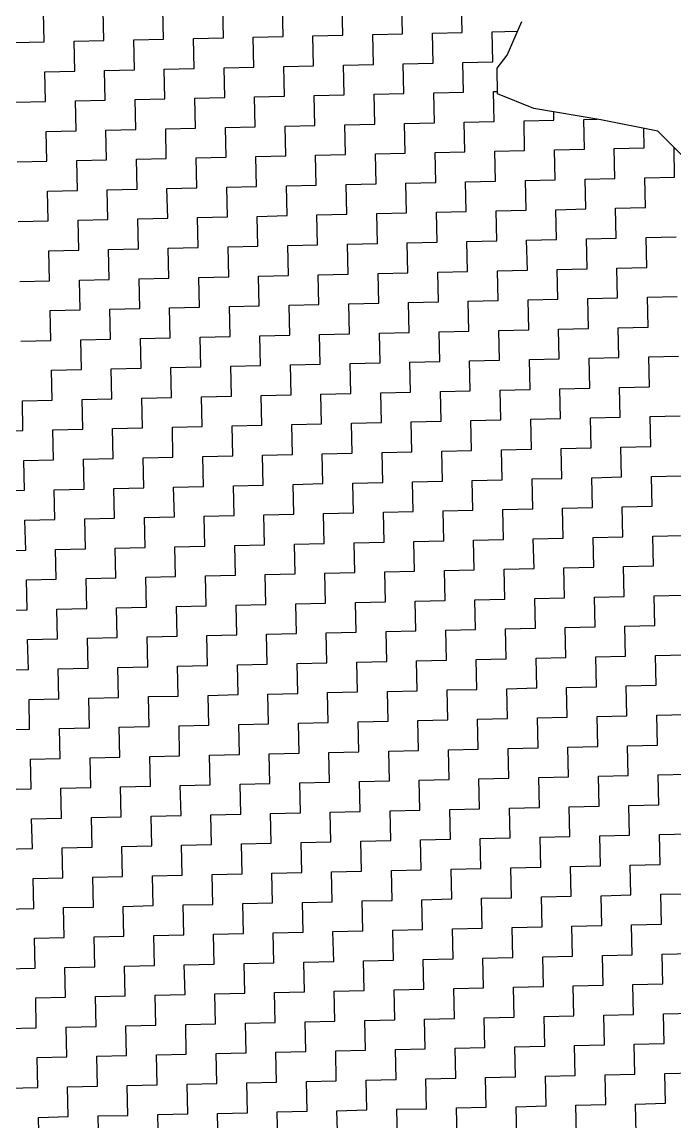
# Model space of a CAD drawing. Header units: metres. Extents: x 281463 to 283423, y 2096851 to 2099007.
# Drawn here: x 282936.4 to 283070.5, y 2098284.1 to 2098510 of the extents above; entities that cross this region are included whole.
import ezdxf

# ---------------------------------------------------------------- set-up
doc = ezdxf.new("R2010")
doc.units = ezdxf.units.M
doc.layers.add('POLY_HATCH', color=12, linetype='Continuous')

msp = doc.modelspace()

# ---------------------------------------------------------------- linework, layer by layer
at = {"layer": 'POLY_HATCH', "linetype": 'Continuous'}
for p, q in [((283026.78, 2098507.84), (283026.64, 2098513.97)), ((282940.92, 2098505.92), (282940.79, 2098512.05)), ((282953.19, 2098506.19), (282953.05, 2098512.33)), ((282965.45, 2098506.47), (282965.32, 2098512.6)), ((282977.72, 2098506.74), (282977.58, 2098512.88)), ((282989.98, 2098507.02), (282989.85, 2098513.15)), ((283002.25, 2098507.29), (283002.11, 2098513.42)), ((283014.51, 2098507.56), (283014.38, 2098513.7)), ((282996.12, 2098507.15), (283002.25, 2098507.29)), ((282996.25, 2098501.02), (282996.12, 2098507.15)), ((283008.38, 2098507.43), (283014.51, 2098507.56)), ((283008.52, 2098501.3), (283008.38, 2098507.43)), ((283020.65, 2098507.7), (283026.78, 2098507.84)), ((283020.78, 2098501.57), (283020.65, 2098507.7)), ((283032.91, 2098507.98), (283038.1, 2098508.09)), ((283033.05, 2098501.84), (283032.91, 2098507.98)), ((282934.79, 2098505.78), (282940.92, 2098505.92)), ((282947.06, 2098506.06), (282953.19, 2098506.19)), ((282947.19, 2098499.93), (282947.06, 2098506.06)), ((282959.32, 2098506.33), (282965.45, 2098506.47)), ((282959.46, 2098500.2), (282959.32, 2098506.33)), ((282971.59, 2098506.61), (282977.72, 2098506.74)), ((282971.72, 2098500.47), (282971.59, 2098506.61)), ((282983.85, 2098506.88), (282989.98, 2098507.02)), ((282983.99, 2098500.75), (282983.85, 2098506.88)), ((282965.59, 2098500.34), (282971.72, 2098500.47)), ((282965.73, 2098494.2), (282965.59, 2098500.34)), ((282977.86, 2098500.61), (282983.99, 2098500.75)), ((282977.99, 2098494.48), (282977.86, 2098500.61)), ((282990.12, 2098500.88), (282996.25, 2098501.02)), ((282990.26, 2098494.75), (282990.12, 2098500.88)), ((283002.39, 2098501.16), (283008.52, 2098501.3)), ((283002.52, 2098495.03), (283002.39, 2098501.16)), ((283014.65, 2098501.43), (283020.78, 2098501.57)), ((283014.79, 2098495.3), (283014.65, 2098501.43)), ((283026.92, 2098501.71), (283033.05, 2098501.84)), ((283027.05, 2098495.57), (283026.92, 2098501.71)), ((282941.06, 2098499.79), (282947.19, 2098499.93)), ((282941.2, 2098493.66), (282941.06, 2098499.79)), ((282953.33, 2098500.06), (282959.46, 2098500.2)), ((282953.46, 2098493.93), (282953.33, 2098500.06)), ((282935.07, 2098493.52), (282941.2, 2098493.66)), ((282947.33, 2098493.79), (282953.46, 2098493.93)), ((282947.47, 2098487.66), (282947.33, 2098493.79)), ((282959.6, 2098494.07), (282965.73, 2098494.2)), ((282959.73, 2098487.93), (282959.6, 2098494.07)), ((282971.86, 2098494.34), (282977.99, 2098494.48)), ((282972, 2098488.21), (282971.86, 2098494.34)), ((282984.13, 2098494.61), (282990.26, 2098494.75)), ((282984.26, 2098488.48), (282984.13, 2098494.61)), ((282996.39, 2098494.89), (283002.52, 2098495.03)), ((282996.53, 2098488.76), (282996.39, 2098494.89)), ((283008.66, 2098495.16), (283014.79, 2098495.3)), ((283008.79, 2098489.03), (283008.66, 2098495.16)), ((283020.92, 2098495.44), (283027.05, 2098495.57)), ((283021.06, 2098489.3), (283020.92, 2098495.44)), ((283033.19, 2098495.71), (283034.03, 2098495.73)), ((283033.32, 2098489.58), (283033.19, 2098495.71)), ((283045.59, 2098489.85), (283045.55, 2098491.56)), ((283002.66, 2098488.89), (283008.79, 2098489.03)), ((283014.93, 2098489.17), (283021.06, 2098489.3)), ((283015.06, 2098483.03), (283014.93, 2098489.17)), ((283027.19, 2098489.44), (283033.32, 2098489.58)), ((283027.33, 2098483.31), (283027.19, 2098489.44)), ((283039.46, 2098489.72), (283045.59, 2098489.85)), ((283039.59, 2098483.58), (283039.46, 2098489.72)), ((283051.72, 2098489.99), (283054.48, 2098490.05)), ((283051.86, 2098483.86), (283051.72, 2098489.99)), ((282941.34, 2098487.52), (282947.47, 2098487.66)), ((282941.47, 2098481.39), (282941.34, 2098487.52)), ((282953.6, 2098487.8), (282959.73, 2098487.93)), ((282953.74, 2098481.66), (282953.6, 2098487.8)), ((282965.87, 2098488.07), (282972, 2098488.21)), ((282966, 2098481.94), (282965.87, 2098488.07)), ((282978.13, 2098488.35), (282984.26, 2098488.48)), ((282978.27, 2098482.21), (282978.13, 2098488.35)), ((282990.4, 2098488.62), (282996.53, 2098488.76)), ((282990.53, 2098482.49), (282990.4, 2098488.62)), ((283002.8, 2098482.76), (283002.66, 2098488.89)), ((283064.12, 2098484.13), (283064.03, 2098488.13)), ((282972.14, 2098482.08), (282978.27, 2098482.21)), ((282984.4, 2098482.35), (282990.53, 2098482.49)), ((282984.54, 2098476.22), (282984.4, 2098482.35)), ((282996.67, 2098482.62), (283002.8, 2098482.76)), ((282996.8, 2098476.49), (282996.67, 2098482.62)), ((283008.93, 2098482.9), (283015.06, 2098483.03)), ((283009.07, 2098476.77), (283008.93, 2098482.9)), ((283021.2, 2098483.17), (283027.33, 2098483.31)), ((283021.33, 2098477.04), (283021.2, 2098483.17)), ((283033.46, 2098483.45), (283039.59, 2098483.58)), ((283033.6, 2098477.31), (283033.46, 2098483.45)), ((283045.73, 2098483.72), (283051.86, 2098483.86)), ((283045.86, 2098477.59), (283045.73, 2098483.72)), ((283057.99, 2098483.99), (283064.12, 2098484.13)), ((283058.13, 2098477.86), (283057.99, 2098483.99)), ((283070.39, 2098478.14), (283070.26, 2098484.21)), ((282935.34, 2098481.25), (282941.47, 2098481.39)), ((282947.61, 2098481.53), (282953.74, 2098481.66)), ((282947.74, 2098475.39), (282947.61, 2098481.53)), ((282959.87, 2098481.8), (282966, 2098481.94)), ((282960.01, 2098475.67), (282959.87, 2098481.8)), ((282972.27, 2098475.94), (282972.14, 2098482.08)), ((283052, 2098477.72), (283058.13, 2098477.86)), ((283052.13, 2098471.59), (283052, 2098477.72)), ((283064.26, 2098478), (283070.39, 2098478.14)), ((283064.4, 2098471.87), (283064.26, 2098478)), ((282953.87, 2098475.53), (282960.01, 2098475.67)), ((282954.01, 2098469.4), (282953.87, 2098475.53)), ((282966.14, 2098475.81), (282972.27, 2098475.94)), ((282966.28, 2098469.67), (282966.14, 2098475.81)), ((282978.4, 2098476.08), (282984.54, 2098476.22)), ((282978.54, 2098469.95), (282978.4, 2098476.08)), ((282990.67, 2098476.35), (282996.8, 2098476.49)), ((282990.81, 2098470.22), (282990.67, 2098476.35)), ((283002.93, 2098476.63), (283009.07, 2098476.77)), ((283003.07, 2098470.5), (283002.93, 2098476.63)), ((283015.2, 2098476.9), (283021.33, 2098477.04)), ((283015.34, 2098470.77), (283015.2, 2098476.9)), ((283027.47, 2098477.18), (283033.6, 2098477.31)), ((283027.6, 2098471.04), (283027.47, 2098477.18)), ((283039.73, 2098477.45), (283045.86, 2098477.59)), ((283039.87, 2098471.32), (283039.73, 2098477.45)), ((282941.61, 2098475.26), (282947.74, 2098475.39)), ((282941.75, 2098469.13), (282941.61, 2098475.26)), ((283021.47, 2098470.91), (283027.6, 2098471.04)), ((283021.61, 2098464.77), (283021.47, 2098470.91)), ((283033.73, 2098471.18), (283039.87, 2098471.32)), ((283033.87, 2098465.05), (283033.73, 2098471.18)), ((283046, 2098471.45), (283052.13, 2098471.59)), ((283046.14, 2098465.32), (283046, 2098471.45)), ((283058.26, 2098471.73), (283064.4, 2098471.87)), ((283058.4, 2098465.6), (283058.26, 2098471.73)), ((282935.61, 2098468.99), (282941.75, 2098469.13)), ((282947.88, 2098469.26), (282954.01, 2098469.4)), ((282948.02, 2098463.13), (282947.88, 2098469.26)), ((282960.14, 2098469.54), (282966.28, 2098469.67)), ((282960.28, 2098463.4), (282960.14, 2098469.54)), ((282972.41, 2098469.81), (282978.54, 2098469.95)), ((282972.55, 2098463.68), (282972.41, 2098469.81)), ((282984.67, 2098470.08), (282990.81, 2098470.22)), ((282984.81, 2098463.95), (282984.67, 2098470.08)), ((282996.94, 2098470.36), (283003.07, 2098470.5)), ((282997.08, 2098464.23), (282996.94, 2098470.36)), ((283009.2, 2098470.63), (283015.34, 2098470.77)), ((283009.34, 2098464.5), (283009.2, 2098470.63)), ((282990.94, 2098464.09), (282997.08, 2098464.23)), ((283003.21, 2098464.36), (283009.34, 2098464.5)), ((283003.35, 2098458.23), (283003.21, 2098464.36)), ((283015.47, 2098464.64), (283021.61, 2098464.77)), ((283015.61, 2098458.5), (283015.47, 2098464.64)), ((283027.74, 2098464.91), (283033.87, 2098465.05)), ((283027.88, 2098458.78), (283027.74, 2098464.91)), ((283040, 2098465.19), (283046.14, 2098465.32)), ((283040.14, 2098459.05), (283040, 2098465.19)), ((283052.27, 2098465.46), (283058.4, 2098465.6)), ((283052.41, 2098459.33), (283052.27, 2098465.46)), ((283064.53, 2098465.73), (283070.67, 2098465.87)), ((283064.67, 2098459.6), (283064.53, 2098465.73)), ((282941.88, 2098462.99), (282948.02, 2098463.13)), ((282942.02, 2098456.86), (282941.88, 2098462.99)), ((282954.15, 2098463.27), (282960.28, 2098463.4)), ((282954.29, 2098457.13), (282954.15, 2098463.27)), ((282966.41, 2098463.54), (282972.55, 2098463.68)), ((282966.55, 2098457.41), (282966.41, 2098463.54)), ((282978.68, 2098463.81), (282984.81, 2098463.95)), ((282978.82, 2098457.68), (282978.68, 2098463.81)), ((282991.08, 2098457.96), (282990.94, 2098464.09)), ((283058.54, 2098459.46), (283064.67, 2098459.6)), ((282960.42, 2098457.27), (282966.55, 2098457.41)), ((282972.68, 2098457.55), (282978.82, 2098457.68)), ((282972.82, 2098451.41), (282972.68, 2098457.55)), ((282984.95, 2098457.82), (282991.08, 2098457.96)), ((282985.09, 2098451.69), (282984.95, 2098457.82)), ((282997.21, 2098458.09), (283003.35, 2098458.23)), ((282997.35, 2098451.96), (282997.21, 2098458.09)), ((283009.48, 2098458.37), (283015.61, 2098458.5)), ((283009.62, 2098452.24), (283009.48, 2098458.37)), ((283021.74, 2098458.64), (283027.88, 2098458.78)), ((283021.88, 2098452.51), (283021.74, 2098458.64)), ((283034.01, 2098458.92), (283040.14, 2098459.05)), ((283034.15, 2098452.78), (283034.01, 2098458.92)), ((283046.27, 2098459.19), (283052.41, 2098459.33)), ((283046.41, 2098453.06), (283046.27, 2098459.19)), ((283058.68, 2098453.33), (283058.54, 2098459.46)), ((282935.89, 2098456.72), (282942.02, 2098456.86)), ((282948.15, 2098457), (282954.29, 2098457.13)), ((282948.29, 2098450.86), (282948.15, 2098457)), ((282960.56, 2098451.14), (282960.42, 2098457.27)), ((283040.28, 2098452.92), (283046.41, 2098453.06)), ((283040.42, 2098446.79), (283040.28, 2098452.92)), ((283052.54, 2098453.19), (283058.68, 2098453.33)), ((283052.68, 2098447.06), (283052.54, 2098453.19)), ((283064.81, 2098453.47), (283070.94, 2098453.61)), ((283064.95, 2098447.34), (283064.81, 2098453.47)), ((282942.16, 2098450.73), (282948.29, 2098450.86)), ((282942.29, 2098444.6), (282942.16, 2098450.73)), ((282954.42, 2098451), (282960.56, 2098451.14)), ((282954.56, 2098444.87), (282954.42, 2098451)), ((282966.69, 2098451.28), (282972.82, 2098451.41)), ((282966.82, 2098445.14), (282966.69, 2098451.28)), ((282978.95, 2098451.55), (282985.09, 2098451.69)), ((282979.09, 2098445.42), (282978.95, 2098451.55)), ((282991.22, 2098451.82), (282997.35, 2098451.96)), ((282991.35, 2098445.69), (282991.22, 2098451.82)), ((283003.48, 2098452.1), (283009.62, 2098452.24)), ((283003.62, 2098445.97), (283003.48, 2098452.1)), ((283015.75, 2098452.37), (283021.88, 2098452.51)), ((283015.89, 2098446.24), (283015.75, 2098452.37)), ((283028.01, 2098452.65), (283034.15, 2098452.78)), ((283028.15, 2098446.51), (283028.01, 2098452.65)), ((283009.75, 2098446.1), (283015.89, 2098446.24)), ((283009.89, 2098439.97), (283009.75, 2098446.1)), ((283022.02, 2098446.38), (283028.15, 2098446.51)), ((283022.15, 2098440.24), (283022.02, 2098446.38)), ((283034.28, 2098446.65), (283040.42, 2098446.79)), ((283034.42, 2098440.52), (283034.28, 2098446.65)), ((283046.55, 2098446.92), (283052.68, 2098447.06)), ((283046.68, 2098440.79), (283046.55, 2098446.92)), ((283058.81, 2098447.2), (283064.95, 2098447.34)), ((283058.95, 2098441.07), (283058.81, 2098447.2)), ((282936.16, 2098444.46), (282942.29, 2098444.6)), ((282948.43, 2098444.73), (282954.56, 2098444.87)), ((282948.56, 2098438.6), (282948.43, 2098444.73)), ((282960.69, 2098445.01), (282966.82, 2098445.14)), ((282960.83, 2098438.87), (282960.69, 2098445.01)), ((282972.96, 2098445.28), (282979.09, 2098445.42)), ((282973.09, 2098439.15), (282972.96, 2098445.28)), ((282985.22, 2098445.55), (282991.35, 2098445.69)), ((282985.36, 2098439.42), (282985.22, 2098445.55)), ((282997.49, 2098445.83), (283003.62, 2098445.97)), ((282997.62, 2098439.7), (282997.49, 2098445.83)), ((282979.23, 2098439.28), (282985.36, 2098439.42)), ((282979.36, 2098433.15), (282979.23, 2098439.28)), ((282991.49, 2098439.56), (282997.62, 2098439.7)), ((282991.63, 2098433.43), (282991.49, 2098439.56)), ((283003.76, 2098439.83), (283009.89, 2098439.97)), ((283003.89, 2098433.7), (283003.76, 2098439.83)), ((283016.02, 2098440.11), (283022.15, 2098440.24)), ((283016.16, 2098433.97), (283016.02, 2098440.11)), ((283028.29, 2098440.38), (283034.42, 2098440.52)), ((283028.42, 2098434.25), (283028.29, 2098440.38)), ((283040.55, 2098440.66), (283046.68, 2098440.79)), ((283040.69, 2098434.52), (283040.55, 2098440.66)), ((283052.82, 2098440.93), (283058.95, 2098441.07)), ((283052.95, 2098434.8), (283052.82, 2098440.93)), ((283065.08, 2098441.2), (283071.21, 2098441.34)), ((283065.22, 2098435.07), (283065.08, 2098441.2)), ((282942.43, 2098438.46), (282948.56, 2098438.6)), ((282942.57, 2098432.33), (282942.43, 2098438.46)), ((282954.7, 2098438.74), (282960.83, 2098438.87)), ((282954.83, 2098432.6), (282954.7, 2098438.74)), ((282966.96, 2098439.01), (282973.09, 2098439.15)), ((282967.1, 2098432.88), (282966.96, 2098439.01)), ((283046.82, 2098434.66), (283052.95, 2098434.8)), ((283059.09, 2098434.93), (283065.22, 2098435.07)), ((283059.22, 2098428.8), (283059.09, 2098434.93)), ((282948.7, 2098432.47), (282954.83, 2098432.6)), ((282960.97, 2098432.74), (282967.1, 2098432.88)), ((282961.1, 2098426.61), (282960.97, 2098432.74)), ((282973.23, 2098433.02), (282979.36, 2098433.15)), ((282973.37, 2098426.88), (282973.23, 2098433.02)), ((282985.5, 2098433.29), (282991.63, 2098433.43)), ((282985.63, 2098427.16), (282985.5, 2098433.29)), ((282997.76, 2098433.56), (283003.89, 2098433.7)), ((282997.9, 2098427.43), (282997.76, 2098433.56)), ((283010.03, 2098433.84), (283016.16, 2098433.97)), ((283010.16, 2098427.7), (283010.03, 2098433.84)), ((283022.29, 2098434.11), (283028.42, 2098434.25)), ((283022.43, 2098427.98), (283022.29, 2098434.11)), ((283034.56, 2098434.39), (283040.69, 2098434.52)), ((283034.69, 2098428.25), (283034.56, 2098434.39)), ((283046.96, 2098428.53), (283046.82, 2098434.66)), ((282936.44, 2098432.19), (282942.57, 2098432.33)), ((282936.57, 2098426.06), (282936.44, 2098432.19)), ((282948.84, 2098426.33), (282948.7, 2098432.47)), ((283016.3, 2098427.84), (283022.43, 2098427.98)), ((283028.56, 2098428.12), (283034.69, 2098428.25)), ((283028.7, 2098421.98), (283028.56, 2098428.12)), ((283040.83, 2098428.39), (283046.96, 2098428.53)), ((283040.96, 2098422.26), (283040.83, 2098428.39)), ((283053.09, 2098428.66), (283059.22, 2098428.8)), ((283053.23, 2098422.53), (283053.09, 2098428.66)), ((283065.36, 2098428.94), (283071.49, 2098429.08)), ((283065.49, 2098422.81), (283065.36, 2098428.94)), ((282930.44, 2098425.92), (282936.57, 2098426.06)), ((282942.71, 2098426.2), (282948.84, 2098426.33)), ((282942.84, 2098420.07), (282942.71, 2098426.2)), ((282954.97, 2098426.47), (282961.1, 2098426.61)), ((282955.11, 2098420.34), (282954.97, 2098426.47)), ((282967.24, 2098426.75), (282973.37, 2098426.88)), ((282967.37, 2098420.61), (282967.24, 2098426.75)), ((282979.5, 2098427.02), (282985.63, 2098427.16)), ((282979.64, 2098420.89), (282979.5, 2098427.02)), ((282991.77, 2098427.29), (282997.9, 2098427.43)), ((282991.9, 2098421.16), (282991.77, 2098427.29)), ((283004.03, 2098427.57), (283010.16, 2098427.7)), ((283004.17, 2098421.44), (283004.03, 2098427.57)), ((283016.43, 2098421.71), (283016.3, 2098427.84)), ((282998.04, 2098421.3), (283004.17, 2098421.44)), ((282998.17, 2098415.17), (282998.04, 2098421.3)), ((283010.3, 2098421.57), (283016.43, 2098421.71)), ((283010.44, 2098415.44), (283010.3, 2098421.57)), ((283022.57, 2098421.85), (283028.7, 2098421.98)), ((283022.7, 2098415.71), (283022.57, 2098421.85)), ((283034.83, 2098422.12), (283040.96, 2098422.26)), ((283034.97, 2098415.99), (283034.83, 2098422.12)), ((283047.1, 2098422.39), (283053.23, 2098422.53)), ((283047.23, 2098416.26), (283047.1, 2098422.39)), ((283059.36, 2098422.67), (283065.49, 2098422.81)), ((283059.5, 2098416.54), (283059.36, 2098422.67)), ((282936.71, 2098419.93), (282942.84, 2098420.07)), ((282936.85, 2098413.8), (282936.71, 2098419.93)), ((282948.98, 2098420.2), (282955.11, 2098420.34)), ((282949.11, 2098414.07), (282948.98, 2098420.2)), ((282961.24, 2098420.48), (282967.37, 2098420.61)), ((282961.38, 2098414.34), (282961.24, 2098420.48)), ((282973.51, 2098420.75), (282979.64, 2098420.89)), ((282973.64, 2098414.62), (282973.51, 2098420.75)), ((282985.77, 2098421.02), (282991.9, 2098421.16)), ((282985.91, 2098414.89), (282985.77, 2098421.02)), ((283065.63, 2098416.67), (283071.76, 2098416.81)), ((283065.77, 2098410.54), (283065.63, 2098416.67)), ((282967.51, 2098414.48), (282973.64, 2098414.62)), ((282967.65, 2098408.35), (282967.51, 2098414.48)), ((282979.78, 2098414.75), (282985.91, 2098414.89)), ((282979.91, 2098408.62), (282979.78, 2098414.75)), ((282992.04, 2098415.03), (282998.17, 2098415.17)), ((282992.18, 2098408.9), (282992.04, 2098415.03)), ((283004.31, 2098415.3), (283010.44, 2098415.44)), ((283004.44, 2098409.17), (283004.31, 2098415.3)), ((283016.57, 2098415.58), (283022.7, 2098415.71)), ((283016.71, 2098409.44), (283016.57, 2098415.58)), ((283028.84, 2098415.85), (283034.97, 2098415.99)), ((283028.97, 2098409.72), (283028.84, 2098415.85)), ((283041.1, 2098416.13), (283047.23, 2098416.26)), ((283041.24, 2098409.99), (283041.1, 2098416.13)), ((283053.37, 2098416.4), (283059.5, 2098416.54)), ((283053.5, 2098410.27), (283053.37, 2098416.4)), ((282930.71, 2098413.66), (282936.85, 2098413.8)), ((282942.98, 2098413.93), (282949.11, 2098414.07)), ((282943.12, 2098407.8), (282942.98, 2098413.93)), ((282955.24, 2098414.21), (282961.38, 2098414.34)), ((282955.38, 2098408.07), (282955.24, 2098414.21)), ((283035.1, 2098409.86), (283041.24, 2098409.99)), ((283047.37, 2098410.13), (283053.5, 2098410.27)), ((283047.51, 2098404), (283047.37, 2098410.13)), ((283059.64, 2098410.4), (283065.77, 2098410.54)), ((283059.77, 2098404.27), (283059.64, 2098410.4)), ((282936.98, 2098407.66), (282943.12, 2098407.8)), ((282937.12, 2098401.53), (282936.98, 2098407.66)), ((282949.25, 2098407.94), (282955.38, 2098408.07)), ((282949.39, 2098401.8), (282949.25, 2098407.94)), ((282961.51, 2098408.21), (282967.65, 2098408.35)), ((282961.65, 2098402.08), (282961.51, 2098408.21)), ((282973.78, 2098408.49), (282979.91, 2098408.62)), ((282973.92, 2098402.35), (282973.78, 2098408.49)), ((282986.04, 2098408.76), (282992.18, 2098408.9)), ((282986.18, 2098402.63), (282986.04, 2098408.76)), ((282998.31, 2098409.03), (283004.44, 2098409.17)), ((282998.45, 2098402.9), (282998.31, 2098409.03)), ((283010.57, 2098409.31), (283016.71, 2098409.44)), ((283010.71, 2098403.17), (283010.57, 2098409.31)), ((283022.84, 2098409.58), (283028.97, 2098409.72)), ((283022.98, 2098403.45), (283022.84, 2098409.58)), ((283035.24, 2098403.72), (283035.1, 2098409.86)), ((283004.58, 2098403.04), (283010.71, 2098403.17)), ((283016.84, 2098403.31), (283022.98, 2098403.45)), ((283016.98, 2098397.18), (283016.84, 2098403.31)), ((283029.11, 2098403.59), (283035.24, 2098403.72)), ((283029.25, 2098397.45), (283029.11, 2098403.59)), ((283041.37, 2098403.86), (283047.51, 2098404)), ((283041.51, 2098397.73), (283041.37, 2098403.86)), ((283053.64, 2098404.13), (283059.77, 2098404.27)), ((283053.78, 2098398), (283053.64, 2098404.13)), ((283065.9, 2098404.41), (283072.04, 2098404.55)), ((283066.04, 2098398.28), (283065.9, 2098404.41)), ((282930.99, 2098401.39), (282937.12, 2098401.53)), ((282943.25, 2098401.67), (282949.39, 2098401.8)), ((282943.39, 2098395.53), (282943.25, 2098401.67)), ((282955.52, 2098401.94), (282961.65, 2098402.08)), ((282955.66, 2098395.81), (282955.52, 2098401.94)), ((282967.78, 2098402.22), (282973.92, 2098402.35)), ((282967.92, 2098396.08), (282967.78, 2098402.22)), ((282980.05, 2098402.49), (282986.18, 2098402.63)), ((282980.19, 2098396.36), (282980.05, 2098402.49)), ((282992.31, 2098402.76), (282998.45, 2098402.9)), ((282992.45, 2098396.63), (282992.31, 2098402.76)), ((283004.72, 2098396.91), (283004.58, 2098403.04)), ((282974.05, 2098396.22), (282980.19, 2098396.36)), ((282986.32, 2098396.49), (282992.45, 2098396.63)), ((282986.46, 2098390.36), (282986.32, 2098396.49)), ((282998.58, 2098396.77), (283004.72, 2098396.91)), ((282998.72, 2098390.64), (282998.58, 2098396.77)), ((283010.85, 2098397.04), (283016.98, 2098397.18)), ((283010.99, 2098390.91), (283010.85, 2098397.04)), ((283023.11, 2098397.32), (283029.25, 2098397.45)), ((283023.25, 2098391.18), (283023.11, 2098397.32)), ((283035.38, 2098397.59), (283041.51, 2098397.73)), ((283035.52, 2098391.46), (283035.38, 2098397.59)), ((283047.64, 2098397.86), (283053.78, 2098398)), ((283047.78, 2098391.73), (283047.64, 2098397.86)), ((283059.91, 2098398.14), (283066.04, 2098398.28)), ((283060.05, 2098392.01), (283059.91, 2098398.14)), ((282937.26, 2098395.4), (282943.39, 2098395.53)), ((282937.4, 2098389.27), (282937.26, 2098395.4)), ((282949.52, 2098395.67), (282955.66, 2098395.81)), ((282949.66, 2098389.54), (282949.52, 2098395.67)), ((282961.79, 2098395.95), (282967.92, 2098396.08)), ((282961.93, 2098389.81), (282961.79, 2098395.95)), ((282974.19, 2098390.09), (282974.05, 2098396.22)), ((283053.91, 2098391.87), (283060.05, 2098392.01)), ((283054.05, 2098385.74), (283053.91, 2098391.87)), ((283066.18, 2098392.14), (283072.31, 2098392.28)), ((283066.32, 2098386.01), (283066.18, 2098392.14)), ((282955.79, 2098389.68), (282961.93, 2098389.81)), ((282955.93, 2098383.54), (282955.79, 2098389.68)), ((282968.06, 2098389.95), (282974.19, 2098390.09)), ((282968.2, 2098383.82), (282968.06, 2098389.95)), ((282980.32, 2098390.22), (282986.46, 2098390.36)), ((282980.46, 2098384.09), (282980.32, 2098390.22)), ((282992.59, 2098390.5), (282998.72, 2098390.64)), ((282992.73, 2098384.37), (282992.59, 2098390.5)), ((283004.85, 2098390.77), (283010.99, 2098390.91)), ((283004.99, 2098384.64), (283004.85, 2098390.77)), ((283017.12, 2098391.05), (283023.25, 2098391.18)), ((283017.26, 2098384.91), (283017.12, 2098391.05)), ((283029.38, 2098391.32), (283035.52, 2098391.46)), ((283029.52, 2098385.19), (283029.38, 2098391.32)), ((283041.65, 2098391.59), (283047.78, 2098391.73)), ((283041.79, 2098385.46), (283041.65, 2098391.59)), ((282931.26, 2098389.13), (282937.4, 2098389.27)), ((282943.53, 2098389.4), (282949.66, 2098389.54)), ((282943.67, 2098383.27), (282943.53, 2098389.4)), ((283023.39, 2098385.05), (283029.52, 2098385.19)), ((283023.53, 2098378.92), (283023.39, 2098385.05)), ((283035.65, 2098385.33), (283041.79, 2098385.46)), ((283035.79, 2098379.19), (283035.65, 2098385.33)), ((283047.92, 2098385.6), (283054.05, 2098385.74)), ((283048.06, 2098379.47), (283047.92, 2098385.6)), ((283060.18, 2098385.87), (283066.32, 2098386.01)), ((283060.32, 2098379.74), (283060.18, 2098385.87)), ((282937.53, 2098383.13), (282943.67, 2098383.27)), ((282937.67, 2098377), (282937.53, 2098383.13)), ((282949.8, 2098383.41), (282955.93, 2098383.54)), ((282949.93, 2098377.27), (282949.8, 2098383.41)), ((282962.06, 2098383.68), (282968.2, 2098383.82)), ((282962.2, 2098377.55), (282962.06, 2098383.68)), ((282974.33, 2098383.96), (282980.46, 2098384.09)), ((282974.46, 2098377.82), (282974.33, 2098383.96)), ((282986.59, 2098384.23), (282992.73, 2098384.37)), ((282986.73, 2098378.1), (282986.59, 2098384.23)), ((282998.86, 2098384.5), (283004.99, 2098384.64)), ((282998.99, 2098378.37), (282998.86, 2098384.5)), ((283011.12, 2098384.78), (283017.26, 2098384.91)), ((283011.26, 2098378.64), (283011.12, 2098384.78)), ((282992.86, 2098378.23), (282998.99, 2098378.37)), ((283005.13, 2098378.51), (283011.26, 2098378.64)), ((283005.26, 2098372.38), (283005.13, 2098378.51)), ((283017.39, 2098378.78), (283023.53, 2098378.92)), ((283017.53, 2098372.65), (283017.39, 2098378.78)), ((283029.66, 2098379.06), (283035.79, 2098379.19)), ((283029.79, 2098372.92), (283029.66, 2098379.06)), ((283041.92, 2098379.33), (283048.06, 2098379.47)), ((283042.06, 2098373.2), (283041.92, 2098379.33)), ((283054.19, 2098379.6), (283060.32, 2098379.74)), ((283054.32, 2098373.47), (283054.19, 2098379.6)), ((283066.45, 2098379.88), (283072.59, 2098380.02)), ((283066.59, 2098373.75), (283066.45, 2098379.88)), ((282931.54, 2098376.86), (282937.67, 2098377)), ((282943.8, 2098377.14), (282949.93, 2098377.27)), ((282943.94, 2098371), (282943.8, 2098377.14)), ((282956.07, 2098377.41), (282962.2, 2098377.55)), ((282956.2, 2098371.28), (282956.07, 2098377.41)), ((282968.33, 2098377.69), (282974.46, 2098377.82)), ((282968.47, 2098371.55), (282968.33, 2098377.69)), ((282980.6, 2098377.96), (282986.73, 2098378.1)), ((282980.73, 2098371.83), (282980.6, 2098377.96)), ((282993, 2098372.1), (282992.86, 2098378.23)), ((283060.46, 2098373.61), (283066.59, 2098373.75)), ((282962.34, 2098371.42), (282968.47, 2098371.55)), ((282974.6, 2098371.69), (282980.73, 2098371.83)), ((282974.74, 2098365.56), (282974.6, 2098371.69)), ((282986.87, 2098371.96), (282993, 2098372.1)), ((282987, 2098365.83), (282986.87, 2098371.96)), ((282999.13, 2098372.24), (283005.26, 2098372.38)), ((282999.27, 2098366.11), (282999.13, 2098372.24)), ((283011.4, 2098372.51), (283017.53, 2098372.65)), ((283011.53, 2098366.38), (283011.4, 2098372.51)), ((283023.66, 2098372.79), (283029.79, 2098372.92)), ((283023.8, 2098366.65), (283023.66, 2098372.79)), ((283035.93, 2098373.06), (283042.06, 2098373.2)), ((283036.06, 2098366.93), (283035.93, 2098373.06)), ((283048.19, 2098373.33), (283054.32, 2098373.47)), ((283048.33, 2098367.2), (283048.19, 2098373.33)), ((283060.59, 2098367.48), (283060.46, 2098373.61)), ((282937.81, 2098370.87), (282943.94, 2098371)), ((282937.94, 2098364.74), (282937.81, 2098370.87)), ((282950.07, 2098371.14), (282956.2, 2098371.28)), ((282950.21, 2098365.01), (282950.07, 2098371.14)), ((282962.47, 2098365.28), (282962.34, 2098371.42)), ((283042.2, 2098367.06), (283048.33, 2098367.2)), ((283042.33, 2098360.93), (283042.2, 2098367.06)), ((283054.46, 2098367.34), (283060.59, 2098367.48)), ((283054.6, 2098361.21), (283054.46, 2098367.34)), ((283066.73, 2098367.61), (283072.86, 2098367.75)), ((283066.86, 2098361.48), (283066.73, 2098367.61)), ((282931.81, 2098364.6), (282937.94, 2098364.74)), ((282944.08, 2098364.87), (282950.21, 2098365.01)), ((282944.21, 2098358.74), (282944.08, 2098364.87)), ((282956.34, 2098365.15), (282962.47, 2098365.28)), ((282956.48, 2098359.01), (282956.34, 2098365.15)), ((282968.61, 2098365.42), (282974.74, 2098365.56)), ((282968.74, 2098359.29), (282968.61, 2098365.42)), ((282980.87, 2098365.69), (282987, 2098365.83)), ((282981.01, 2098359.56), (282980.87, 2098365.69)), ((282993.14, 2098365.97), (282999.27, 2098366.11)), ((282993.27, 2098359.84), (282993.14, 2098365.97)), ((283005.4, 2098366.24), (283011.53, 2098366.38)), ((283005.54, 2098360.11), (283005.4, 2098366.24)), ((283017.67, 2098366.52), (283023.8, 2098366.65)), ((283017.8, 2098360.38), (283017.67, 2098366.52)), ((283029.93, 2098366.79), (283036.06, 2098366.93)), ((283030.07, 2098360.66), (283029.93, 2098366.79)), ((283011.67, 2098360.25), (283017.8, 2098360.38)), ((283011.81, 2098354.11), (283011.67, 2098360.25)), ((283023.94, 2098360.52), (283030.07, 2098360.66)), ((283024.07, 2098354.39), (283023.94, 2098360.52)), ((283036.2, 2098360.8), (283042.33, 2098360.93)), ((283036.34, 2098354.66), (283036.2, 2098360.8)), ((283048.47, 2098361.07), (283054.6, 2098361.21)), ((283048.6, 2098354.94), (283048.47, 2098361.07)), ((283060.73, 2098361.34), (283066.86, 2098361.48)), ((283060.87, 2098355.21), (283060.73, 2098361.34)), ((282938.08, 2098358.6), (282944.21, 2098358.74)), ((282938.22, 2098352.47), (282938.08, 2098358.6)), ((282950.35, 2098358.88), (282956.48, 2098359.01)), ((282950.48, 2098352.74), (282950.35, 2098358.88)), ((282962.61, 2098359.15), (282968.74, 2098359.29)), ((282962.75, 2098353.02), (282962.61, 2098359.15)), ((282974.88, 2098359.42), (282981.01, 2098359.56)), ((282975.01, 2098353.29), (282974.88, 2098359.42)), ((282987.14, 2098359.7), (282993.27, 2098359.84)), ((282987.28, 2098353.57), (282987.14, 2098359.7)), ((282999.41, 2098359.97), (283005.54, 2098360.11)), ((282999.54, 2098353.84), (282999.41, 2098359.97)), ((282981.15, 2098353.43), (282987.28, 2098353.57)), ((282981.28, 2098347.3), (282981.15, 2098353.43)), ((282993.41, 2098353.7), (282999.54, 2098353.84)), ((282993.55, 2098347.57), (282993.41, 2098353.7)), ((283005.68, 2098353.98), (283011.81, 2098354.11)), ((283005.81, 2098347.84), (283005.68, 2098353.98)), ((283017.94, 2098354.25), (283024.07, 2098354.39)), ((283018.08, 2098348.12), (283017.94, 2098354.25)), ((283030.21, 2098354.53), (283036.34, 2098354.66)), ((283030.34, 2098348.39), (283030.21, 2098354.53)), ((283042.47, 2098354.8), (283048.6, 2098354.94)), ((283042.61, 2098348.67), (283042.47, 2098354.8)), ((283054.74, 2098355.07), (283060.87, 2098355.21)), ((283054.87, 2098348.94), (283054.74, 2098355.07)), ((283067, 2098355.35), (283073.13, 2098355.48)), ((283067.14, 2098349.22), (283067, 2098355.35)), ((282932.09, 2098352.33), (282938.22, 2098352.47)), ((282944.35, 2098352.61), (282950.48, 2098352.74)), ((282944.49, 2098346.47), (282944.35, 2098352.61)), ((282956.62, 2098352.88), (282962.75, 2098353.02)), ((282956.75, 2098346.75), (282956.62, 2098352.88)), ((282968.88, 2098353.16), (282975.01, 2098353.29)), ((282969.02, 2098347.02), (282968.88, 2098353.16)), ((283048.74, 2098348.8), (283054.87, 2098348.94)), ((283061.01, 2098349.08), (283067.14, 2098349.22)), ((283061.14, 2098342.95), (283061.01, 2098349.08)), ((282950.62, 2098346.61), (282956.75, 2098346.75)), ((282962.88, 2098346.89), (282969.02, 2098347.02)), ((282963.02, 2098340.75), (282962.88, 2098346.89)), ((282975.15, 2098347.16), (282981.28, 2098347.3)), ((282975.29, 2098341.03), (282975.15, 2098347.16)), ((282987.42, 2098347.43), (282993.55, 2098347.57)), ((282987.55, 2098341.3), (282987.42, 2098347.43)), ((282999.68, 2098347.71), (283005.81, 2098347.84)), ((282999.82, 2098341.58), (282999.68, 2098347.71)), ((283011.95, 2098347.98), (283018.08, 2098348.12)), ((283012.08, 2098341.85), (283011.95, 2098347.98)), ((283024.21, 2098348.26), (283030.34, 2098348.39)), ((283024.35, 2098342.12), (283024.21, 2098348.26)), ((283036.48, 2098348.53), (283042.61, 2098348.67)), ((283036.61, 2098342.4), (283036.48, 2098348.53)), ((283048.88, 2098342.67), (283048.74, 2098348.8)), ((282938.35, 2098346.34), (282944.49, 2098346.47)), ((282938.49, 2098340.21), (282938.35, 2098346.34)), ((282950.76, 2098340.48), (282950.62, 2098346.61)), ((283018.21, 2098341.99), (283024.35, 2098342.12)), ((283030.48, 2098342.26), (283036.61, 2098342.4)), ((283030.62, 2098336.13), (283030.48, 2098342.26)), ((283042.74, 2098342.53), (283048.88, 2098342.67)), ((283042.88, 2098336.4), (283042.74, 2098342.53)), ((283055.01, 2098342.81), (283061.14, 2098342.95)), ((283055.15, 2098336.68), (283055.01, 2098342.81)), ((283067.27, 2098343.08), (283073.41, 2098343.22)), ((283067.41, 2098336.95), (283067.27, 2098343.08)), ((282932.36, 2098340.07), (282938.49, 2098340.21)), ((282944.62, 2098340.34), (282950.76, 2098340.48)), ((282944.76, 2098334.21), (282944.62, 2098340.34)), ((282956.89, 2098340.62), (282963.02, 2098340.75)), ((282957.03, 2098334.48), (282956.89, 2098340.62)), ((282969.15, 2098340.89), (282975.29, 2098341.03)), ((282969.29, 2098334.76), (282969.15, 2098340.89)), ((282981.42, 2098341.16), (282987.55, 2098341.3)), ((282981.56, 2098335.03), (282981.42, 2098341.16)), ((282993.68, 2098341.44), (282999.82, 2098341.58)), ((282993.82, 2098335.31), (282993.68, 2098341.44)), ((283005.95, 2098341.71), (283012.08, 2098341.85)), ((283006.09, 2098335.58), (283005.95, 2098341.71)), ((283018.35, 2098335.85), (283018.21, 2098341.99)), ((282999.95, 2098335.44), (283006.09, 2098335.58)), ((283000.09, 2098329.31), (282999.95, 2098335.44)), ((283012.22, 2098335.72), (283018.35, 2098335.85)), ((283012.36, 2098329.58), (283012.22, 2098335.72)), ((283024.48, 2098335.99), (283030.62, 2098336.13)), ((283024.62, 2098329.86), (283024.48, 2098335.99)), ((283036.75, 2098336.27), (283042.88, 2098336.4)), ((283036.89, 2098330.13), (283036.75, 2098336.27)), ((283049.01, 2098336.54), (283055.15, 2098336.68)), ((283049.15, 2098330.41), (283049.01, 2098336.54)), ((283061.28, 2098336.81), (283067.41, 2098336.95)), ((283061.42, 2098330.68), (283061.28, 2098336.81)), ((282938.63, 2098334.07), (282944.76, 2098334.21)), ((282938.77, 2098327.94), (282938.63, 2098334.07)), ((282950.89, 2098334.35), (282957.03, 2098334.48)), ((282951.03, 2098328.21), (282950.89, 2098334.35)), ((282963.16, 2098334.62), (282969.29, 2098334.76)), ((282963.3, 2098328.49), (282963.16, 2098334.62)), ((282975.42, 2098334.89), (282981.56, 2098335.03)), ((282975.56, 2098328.76), (282975.42, 2098334.89)), ((282987.69, 2098335.17), (282993.82, 2098335.31)), ((282987.83, 2098329.04), (282987.69, 2098335.17)), ((283067.55, 2098330.82), (283073.68, 2098330.95)), ((283067.69, 2098324.69), (283067.55, 2098330.82)), ((282969.43, 2098328.63), (282975.56, 2098328.76)), ((282969.57, 2098322.49), (282969.43, 2098328.63)), ((282981.69, 2098328.9), (282987.83, 2098329.04)), ((282981.83, 2098322.77), (282981.69, 2098328.9)), ((282993.96, 2098329.17), (283000.09, 2098329.31)), ((282994.1, 2098323.04), (282993.96, 2098329.17)), ((283006.22, 2098329.45), (283012.36, 2098329.58)), ((283006.36, 2098323.31), (283006.22, 2098329.45)), ((283018.49, 2098329.72), (283024.62, 2098329.86)), ((283018.63, 2098323.59), (283018.49, 2098329.72)), ((283030.75, 2098330), (283036.89, 2098330.13)), ((283030.89, 2098323.86), (283030.75, 2098330)), ((283043.02, 2098330.27), (283049.15, 2098330.41)), ((283043.16, 2098324.14), (283043.02, 2098330.27)), ((283055.28, 2098330.54), (283061.42, 2098330.68)), ((283055.42, 2098324.41), (283055.28, 2098330.54)), ((282932.63, 2098327.8), (282938.77, 2098327.94)), ((282944.9, 2098328.08), (282951.03, 2098328.21)), ((282945.04, 2098321.94), (282944.9, 2098328.08)), ((282957.16, 2098328.35), (282963.3, 2098328.49)), ((282957.3, 2098322.22), (282957.16, 2098328.35)), ((283037.02, 2098324), (283043.16, 2098324.14)), ((283049.29, 2098324.27), (283055.42, 2098324.41)), ((283049.43, 2098318.14), (283049.29, 2098324.27)), ((283061.55, 2098324.55), (283067.69, 2098324.69)), ((283061.69, 2098318.42), (283061.55, 2098324.55)), ((282938.9, 2098321.81), (282945.04, 2098321.94)), ((282939.04, 2098315.67), (282938.9, 2098321.81)), ((282951.17, 2098322.08), (282957.3, 2098322.22)), ((282951.3, 2098315.95), (282951.17, 2098322.08)), ((282963.43, 2098322.36), (282969.57, 2098322.49)), ((282963.57, 2098316.22), (282963.43, 2098322.36)), ((282975.7, 2098322.63), (282981.83, 2098322.77)), ((282975.84, 2098316.5), (282975.7, 2098322.63)), ((282987.96, 2098322.9), (282994.1, 2098323.04)), ((282988.1, 2098316.77), (282987.96, 2098322.9)), ((283000.23, 2098323.18), (283006.36, 2098323.31)), ((283000.37, 2098317.05), (283000.23, 2098323.18)), ((283012.49, 2098323.45), (283018.63, 2098323.59)), ((283012.63, 2098317.32), (283012.49, 2098323.45)), ((283024.76, 2098323.73), (283030.89, 2098323.86)), ((283024.9, 2098317.59), (283024.76, 2098323.73)), ((283037.16, 2098317.87), (283037.02, 2098324)), ((283006.5, 2098317.18), (283012.63, 2098317.32)), ((283018.76, 2098317.46), (283024.9, 2098317.59)), ((283018.9, 2098311.32), (283018.76, 2098317.46)), ((283031.03, 2098317.73), (283037.16, 2098317.87)), ((283031.16, 2098311.6), (283031.03, 2098317.73)), ((283043.29, 2098318), (283049.43, 2098318.14)), ((283043.43, 2098311.87), (283043.29, 2098318)), ((283055.56, 2098318.28), (283061.69, 2098318.42)), ((283055.7, 2098312.15), (283055.56, 2098318.28)), ((283067.82, 2098318.55), (283073.96, 2098318.69)), ((283067.96, 2098312.42), (283067.82, 2098318.55)), ((282932.91, 2098315.54), (282939.04, 2098315.67)), ((282945.17, 2098315.81), (282951.3, 2098315.95)), ((282945.31, 2098309.68), (282945.17, 2098315.81)), ((282957.44, 2098316.09), (282963.57, 2098316.22)), ((282957.57, 2098309.95), (282957.44, 2098316.09)), ((282969.7, 2098316.36), (282975.84, 2098316.5)), ((282969.84, 2098310.23), (282969.7, 2098316.36)), ((282981.97, 2098316.63), (282988.1, 2098316.77)), ((282982.1, 2098310.5), (282981.97, 2098316.63)), ((282994.23, 2098316.91), (283000.37, 2098317.05)), ((282994.37, 2098310.78), (282994.23, 2098316.91)), ((283006.63, 2098311.05), (283006.5, 2098317.18)), ((282975.97, 2098310.36), (282982.1, 2098310.5)), ((282988.24, 2098310.64), (282994.37, 2098310.78)), ((282988.37, 2098304.51), (282988.24, 2098310.64)), ((283000.5, 2098310.91), (283006.63, 2098311.05)), ((283000.64, 2098304.78), (283000.5, 2098310.91)), ((283012.77, 2098311.19), (283018.9, 2098311.32)), ((283012.9, 2098305.05), (283012.77, 2098311.19)), ((283025.03, 2098311.46), (283031.16, 2098311.6)), ((283025.17, 2098305.33), (283025.03, 2098311.46)), ((283037.3, 2098311.73), (283043.43, 2098311.87)), ((283037.43, 2098305.6), (283037.3, 2098311.73)), ((283049.56, 2098312.01), (283055.7, 2098312.15)), ((283049.7, 2098305.88), (283049.56, 2098312.01)), ((283061.83, 2098312.28), (283067.96, 2098312.42)), ((283061.96, 2098306.15), (283061.83, 2098312.28)), ((282939.18, 2098309.54), (282945.31, 2098309.68)), ((282939.31, 2098303.41), (282939.18, 2098309.54)), ((282951.44, 2098309.82), (282957.57, 2098309.95)), ((282951.58, 2098303.68), (282951.44, 2098309.82)), ((282963.71, 2098310.09), (282969.84, 2098310.23)), ((282963.84, 2098303.96), (282963.71, 2098310.09)), ((282976.11, 2098304.23), (282975.97, 2098310.36)), ((283055.83, 2098306.01), (283061.96, 2098306.15)), ((283055.97, 2098299.88), (283055.83, 2098306.01)), ((283068.1, 2098306.29), (283074.23, 2098306.42)), ((283068.23, 2098300.16), (283068.1, 2098306.29)), ((282957.71, 2098303.82), (282963.84, 2098303.96)), ((282957.85, 2098297.69), (282957.71, 2098303.82)), ((282969.98, 2098304.1), (282976.11, 2098304.23)), ((282970.11, 2098297.96), (282969.98, 2098304.1)), ((282982.24, 2098304.37), (282988.37, 2098304.51)), ((282982.38, 2098298.24), (282982.24, 2098304.37)), ((282994.51, 2098304.64), (283000.64, 2098304.78)), ((282994.64, 2098298.51), (282994.51, 2098304.64)), ((283006.77, 2098304.92), (283012.9, 2098305.05)), ((283006.91, 2098298.78), (283006.77, 2098304.92)), ((283019.04, 2098305.19), (283025.17, 2098305.33)), ((283019.17, 2098299.06), (283019.04, 2098305.19)), ((283031.3, 2098305.47), (283037.43, 2098305.6)), ((283031.44, 2098299.33), (283031.3, 2098305.47)), ((283043.57, 2098305.74), (283049.7, 2098305.88)), ((283043.7, 2098299.61), (283043.57, 2098305.74)), ((282933.18, 2098303.27), (282939.31, 2098303.41)), ((282945.45, 2098303.55), (282951.58, 2098303.68)), ((282945.58, 2098297.41), (282945.45, 2098303.55)), ((283025.31, 2098299.2), (283031.44, 2098299.33)), ((283025.44, 2098293.06), (283025.31, 2098299.2)), ((283037.57, 2098299.47), (283043.7, 2098299.61)), ((283037.71, 2098293.34), (283037.57, 2098299.47)), ((283049.84, 2098299.74), (283055.97, 2098299.88)), ((283049.97, 2098293.61), (283049.84, 2098299.74)), ((283062.1, 2098300.02), (283068.23, 2098300.16)), ((283062.24, 2098293.89), (283062.1, 2098300.02)), ((282939.45, 2098297.28), (282945.58, 2098297.41)), ((282939.59, 2098291.14), (282939.45, 2098297.28)), ((282951.72, 2098297.55), (282957.85, 2098297.69)), ((282951.85, 2098291.42), (282951.72, 2098297.55)), ((282963.98, 2098297.83), (282970.11, 2098297.96)), ((282964.12, 2098291.69), (282963.98, 2098297.83)), ((282976.25, 2098298.1), (282982.38, 2098298.24)), ((282976.38, 2098291.97), (282976.25, 2098298.1)), ((282988.51, 2098298.37), (282994.64, 2098298.51)), ((282988.65, 2098292.24), (282988.51, 2098298.37)), ((283000.78, 2098298.65), (283006.91, 2098298.78)), ((283000.91, 2098292.52), (283000.78, 2098298.65)), ((283013.04, 2098298.92), (283019.17, 2098299.06)), ((283013.18, 2098292.79), (283013.04, 2098298.92)), ((282994.78, 2098292.38), (283000.91, 2098292.52)), ((283007.05, 2098292.65), (283013.18, 2098292.79)), ((283007.18, 2098286.52), (283007.05, 2098292.65)), ((283019.31, 2098292.93), (283025.44, 2098293.06)), ((283019.45, 2098286.79), (283019.31, 2098292.93)), ((283031.58, 2098293.2), (283037.71, 2098293.34)), ((283031.71, 2098287.07), (283031.58, 2098293.2)), ((283043.84, 2098293.47), (283049.97, 2098293.61)), ((283043.98, 2098287.34), (283043.84, 2098293.47)), ((283056.11, 2098293.75), (283062.24, 2098293.89)), ((283056.24, 2098287.62), (283056.11, 2098293.75)), ((283068.37, 2098294.02), (283074.5, 2098294.16)), ((283068.51, 2098287.89), (283068.37, 2098294.02)), ((282933.46, 2098291.01), (282939.59, 2098291.14)), ((282945.72, 2098291.28), (282951.85, 2098291.42)), ((282945.86, 2098285.15), (282945.72, 2098291.28)), ((282957.99, 2098291.56), (282964.12, 2098291.69)), ((282958.12, 2098285.42), (282957.99, 2098291.56)), ((282970.25, 2098291.83), (282976.38, 2098291.97)), ((282970.39, 2098285.7), (282970.25, 2098291.83)), ((282982.52, 2098292.1), (282988.65, 2098292.24)), ((282982.65, 2098285.97), (282982.52, 2098292.1)), ((282994.92, 2098286.25), (282994.78, 2098292.38)), ((283062.38, 2098287.75), (283068.51, 2098287.89)), ((282964.26, 2098285.56), (282970.39, 2098285.7)), ((282976.52, 2098285.83), (282982.65, 2098285.97)), ((282976.66, 2098279.7), (282976.52, 2098285.83)), ((282988.79, 2098286.11), (282994.92, 2098286.25)), ((282988.92, 2098279.98), (282988.79, 2098286.11)), ((283001.05, 2098286.38), (283007.18, 2098286.52)), ((283001.19, 2098280.25), (283001.05, 2098286.38)), ((283013.32, 2098286.66), (283019.45, 2098286.79)), ((283013.45, 2098280.52), (283013.32, 2098286.66)), ((283025.58, 2098286.93), (283031.71, 2098287.07)), ((283025.72, 2098280.8), (283025.58, 2098286.93)), ((283037.85, 2098287.2), (283043.98, 2098287.34)), ((283037.98, 2098281.07), (283037.85, 2098287.2)), ((283050.11, 2098287.48), (283056.24, 2098287.62)), ((283050.25, 2098281.35), (283050.11, 2098287.48)), ((283062.51, 2098281.62), (283062.38, 2098287.75)), ((282939.73, 2098285.01), (282945.86, 2098285.15)), ((282939.86, 2098278.88), (282939.73, 2098285.01)), ((282951.99, 2098285.29), (282958.12, 2098285.42)), ((282952.13, 2098279.15), (282951.99, 2098285.29)), ((282964.39, 2098279.43), (282964.26, 2098285.56))]:
    msp.add_line(p, q, dxfattribs=at)
at = {"layer": 'POLY_HATCH'}
for p, q in [((283035.97, 2098503.19), (283038.98, 2098510.11)), ((283033.92, 2098500.51), (283035.97, 2098503.19)), ((283034.04, 2098495.24), (283033.92, 2098500.51)), ((283041.49, 2098492.25), (283034.04, 2098495.24)), ((283055.26, 2098489.92), (283041.49, 2098492.25)), ((283066.91, 2098487.55), (283055.26, 2098489.92)), ((283079.32, 2098475.17), (283066.91, 2098487.55))]:
    msp.add_line(p, q, dxfattribs=at)

doc.saveas('drawing.dxf')
